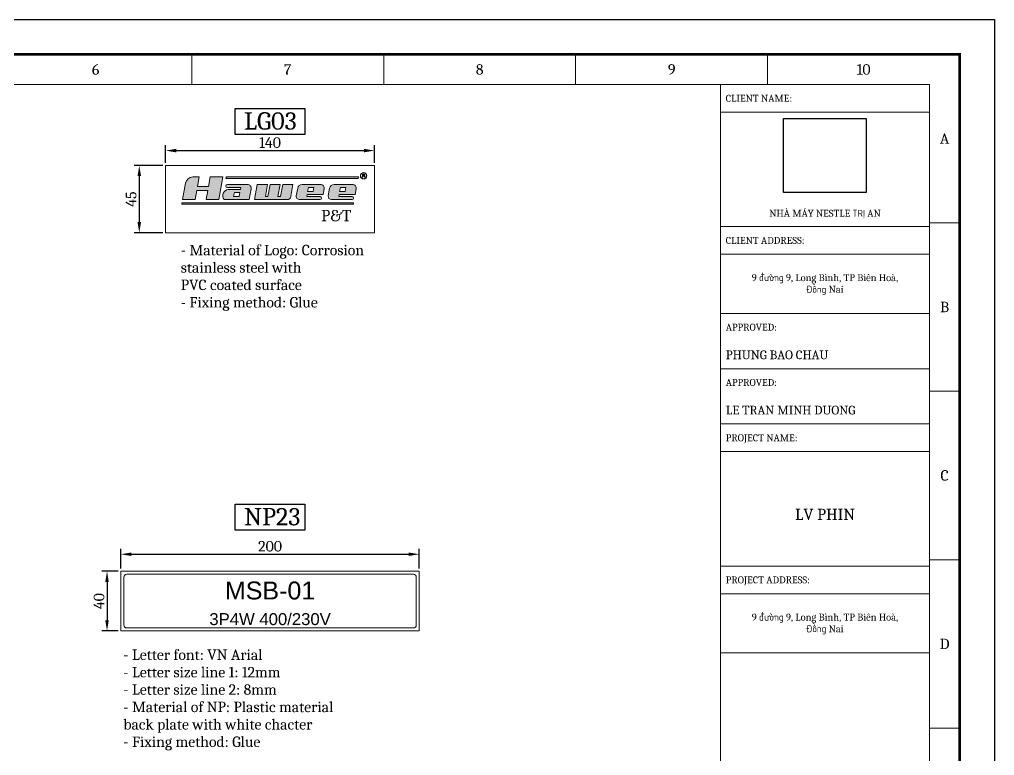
# Model space of a CAD drawing. Header units: millimetres. Extents: x -116965 to 323937, y 291661 to 566926.
# Drawn here: x -62800 to -58880, y 338231 to 341192 of the extents above; entities that cross this region are included whole.
import ezdxf
from ezdxf.enums import TextEntityAlignment as Align

# ---------------------------------------------------------------- set-up
doc = ezdxf.new("R2010")
doc.units = ezdxf.units.MM
doc.header["$PDMODE"] = 35
doc.layers.get('0').update_dxf_attribs({"lineweight": 18})
doc.styles.add('hwBorder', font='Cambria.ttf')
doc.styles.add('hwTech', font='Cambria.ttf')
doc.styles.add('style4', font='', dxfattribs={"height": 12})
doc.styles.add('style5', font='', dxfattribs={"height": 8})
doc.styles.get('style4').set_extended_font_data('VnArial')
doc.styles.get('style5').set_extended_font_data('VnArial')
doc.dimstyles.new('hwTech-1.4', dxfattribs={"dimscale": 17, "dimtxt": 2.5, "dimasz": 2.5, "dimexe": 1.25, "dimexo": 0.625, "dimtad": 1, "dimtxsty": 'hwTech', "dimcen": 2.5, "dimclrd": 3, "dimclre": 3, "dimclrt": 3, "dimadec": 0, "dimazin": 0, "dimtfac": 1, "dimtmove": 0, "dimatfit": 3, "dimfxl": 1, "dimarcsym": 0})
picture_1 = doc.add_image_def('image1.png', size_in_pixel=(430, 385))

# ---------------------------------------------------------------- blocks, each defined once
blk = doc.blocks.new('*U1980')
at = {"color": 5}
for p, q in [((175.41, 198.62), (175.41, 194.28)), ((202.98, 198.62), (202.98, 194.28)), ((230.54, 198.62), (230.54, 194.28)), ((258.11, 198.62), (258.11, 194.28)), ((285.68, 174.42), (281.34, 174.42)), ((285.68, 150.22), (281.34, 150.22)), ((285.68, 126.01), (281.34, 126.01)), ((285.68, 101.81), (281.34, 101.81))]:
    blk.add_line(p, q, dxfattribs=at)
at = {"color": 5, "const_width": 0.35}
blk.add_lwpolyline([(10, 198.62), (285.68, 198.62), (285.68, 5), (10, 5)], close=True, dxfattribs=at)
at = {"color": 5}
for points in [[(14.34, 194.28), (281.34, 194.28), (281.34, 9.34), (14.34, 9.34)], [(251.34, 194.28), (281.34, 194.28), (281.34, 190.31), (251.34, 190.31)], [(251.34, 190.31), (281.34, 190.31), (281.34, 173.87), (251.34, 173.87)], [(251.34, 173.87), (281.34, 173.87), (281.34, 169.9), (251.34, 169.9)], [(251.34, 173.87), (281.34, 173.87), (281.34, 169.9), (251.34, 169.9)], [(251.34, 169.9), (281.34, 169.9), (281.34, 153.45), (251.34, 153.45)], [(251.34, 169.9), (281.34, 169.9), (281.34, 161.4), (251.34, 161.4)], [(251.34, 161.4), (281.34, 161.4), (281.34, 153.45), (251.34, 153.45)], [(251.34, 153.45), (281.34, 153.45), (281.34, 145.51), (251.34, 145.51)], [(251.34, 145.51), (281.34, 145.51), (281.34, 141.54), (251.34, 141.54)], [(251.34, 141.54), (281.34, 141.54), (281.34, 125.1), (251.34, 125.1)], [(251.34, 125.1), (281.34, 125.1), (281.34, 121.12), (251.34, 121.12)], [(251.34, 121.12), (281.34, 121.12), (281.34, 112.63), (251.34, 112.63)], [(251.34, 92.76), (281.34, 92.76), (281.34, 112.63), (251.34, 112.63)]]:
    blk.add_lwpolyline(points, close=True, dxfattribs=at)
at = {"layer": 'Defpoints', "color": 4}
blk.add_lwpolyline([(0, 203.62), (290.68, 203.62), (290.68, 0), (0, 0)], close=True, dxfattribs=at)
at = {"color": 253, "style": 'hwBorder'}
for s, p in [('6', (161.62, 196.45)), ('7', (189.19, 196.45)), ('8', (216.76, 196.45)), ('9', (244.33, 196.45)), ('10', (271.89, 196.45)), ('A', (283.51, 186.52)), ('B', (283.51, 162.32)), ('C', (283.51, 138.11)), ('D', (283.51, 113.91))]:
    blk.add_text(s, height=1.5, dxfattribs=at).set_placement(p, align=Align.MIDDLE_CENTER)
for s, height, p in [('CLIENT NAME:', 1, (252.09, 192.3)), ('CLIENT ADDRESS:', 1, (252.09, 171.88)), ('APPROVED:', 1, (252.09, 159.41)), ('PHUNG BAO CHAU', 1.25, (252.09, 155.44)), ('APPROVED:', 1, (252.09, 151.47)), ('LE TRAN MINH DUONG', 1.25, (252.09, 147.5)), ('PROJECT NAME:', 1, (252.09, 143.52)), ('PROJECT ADDRESS:', 1, (252.09, 123.11))]:
    blk.add_text(s, height=height, dxfattribs=at).set_placement(p, align=Align.MIDDLE_LEFT)
at = {"color": 253, "insert": (266.34, 175.67), "char_height": 1, "attachment_point": 5, "style": 'hwBorder'}
blk.add_mtext_dynamic_manual_height_columns('NHÀ MÁY NESTLE TRỊ AN', width=20.9263, gutter_width=12.5, heights=[0], dxfattribs=at)
at = {"color": 253, "char_height": 1, "width": 30, "attachment_point": 5, "style": 'hwBorder'}
for insert in [(266.34, 165.54), (266.34, 116.77)]:
    blk.add_mtext('9 đường 9, Long Bình, TP Biên Hoà,\\PĐồng Nai', dxfattribs=dict(at, insert=insert))
at = {"color": 253, "insert": (266.34, 132.52), "char_height": 1.6, "width": 30, "attachment_point": 5, "line_spacing_factor": 0.75, "style": 'hwBorder'}
blk.add_mtext('LV PHIN', dxfattribs=at)
at = {"color": 6, "style": 'hwBorder', "flags": 8}
for tag, p in [("DWG'SNAME", (266.34, 59)), ("DWG'SCODE2", (266.34, 51.05))]:
    blk.add_attdef(tag, text='', height=1.5, dxfattribs=at).set_placement(p, align=Align.MIDDLE_CENTER)
at = {"color": 253, "style": 'hwBorder', "flags": 8}
for tag, p in [('REV_0', (253.34, 43.79)), ('REV_MODIFY0', (264.34, 44.1)), ('REV_DATE0', (277.34, 44.1)), ('REV_1', (253.34, 40.48)), ('REV_MODIFY1', (264.34, 40.79)), ('REV_DATE1', (277.34, 40.79)), ('REV_MODIFY2', (264.34, 37.48)), ('REV_DATE2', (277.34, 37.48)), ('REV_2', (253.34, 37.17)), ('REV_3', (253.34, 33.86)), ('REV_MODIFY3', (264.34, 34.17)), ('REV_DATE3', (277.34, 34.17)), ('REV_4', (253.34, 30.55)), ('REV_MODIFY4', (264.34, 30.86)), ('REV_DATE4', (277.34, 30.86))]:
    blk.add_attdef(tag, text='', height=1, dxfattribs=at).set_placement(p, align=Align.MIDDLE_CENTER)
at = {"color": 6, "style": 'hwBorder', "flags": 8}
for tag, p in [('TOLERANCE', (261.54, 27.22)), ('PAGE', (259.34, 15.3))]:
    blk.add_attdef(tag, text='', height=1.5, dxfattribs=at).set_placement(p, align=Align.MIDDLE_LEFT)
at = {"lineweight": -3, "ltscale": 5}
image = blk.add_image(picture_1, insert=(260.4, 178.75), size_in_units=(11.87, 10.63), dxfattribs=at)
image.dxf.flags = 7
blk = doc.blocks.new('*D496')
at = {"color": 3, "lineweight": -2, "transparency": 16777216}
for p, q in [((-62403, 338972.5), (-62469.1, 338972.5)), ((-62447.8, 338930), (-62447.8, 338775)), ((-62403, 338732.5), (-62469.1, 338732.5))]:
    blk.add_line(p, q, dxfattribs=at)
at = {"color": 3, "lineweight": -3, "transparency": 16777216}
for points in [[(-62454.9, 338930), (-62440.8, 338930), (-62447.8, 338972.5)], [(-62454.9, 338775), (-62440.8, 338775), (-62447.8, 338732.5)]]:
    blk.add_solid(points, dxfattribs=at)
at = {"layer": 'Defpoints', "color": 0, "lineweight": -3, "transparency": 16777216}
for p in [(-62392.3, 338972.5), (-62447.8, 338732.5), (-62392.3, 338732.5)]:
    blk.add_point(p, dxfattribs=at)
at = {"color": 3, "transparency": 16777216, "insert": (-62480, 338852.5), "char_height": 42.5, "attachment_point": 5, "rotation": 90, "style": 'hwTech'}
blk.add_mtext('40', dxfattribs=at)
blk = doc.blocks.new('*D497')
at = {"color": 3, "lineweight": -2, "transparency": 16777216}
for p, q in [((-62392.3, 338983.2), (-62392.3, 339062.3)), ((-61192.3, 338983.2), (-61192.3, 339062.3)), ((-62349.8, 339041), (-61234.8, 339041))]:
    blk.add_line(p, q, dxfattribs=at)
at = {"color": 3, "lineweight": -3, "transparency": 16777216}
for points in [[(-62349.8, 339048.1), (-62349.8, 339034), (-62392.3, 339041)], [(-61234.8, 339048.1), (-61234.8, 339034), (-61192.3, 339041)]]:
    blk.add_solid(points, dxfattribs=at)
at = {"layer": 'Defpoints', "color": 0, "lineweight": -3, "transparency": 16777216}
for p in [(-61192.3, 339041), (-62392.3, 338972.5), (-61192.3, 338972.5)]:
    blk.add_point(p, dxfattribs=at)
at = {"color": 3, "transparency": 16777216, "insert": (-61792.3, 339073.2), "char_height": 42.5, "attachment_point": 5, "style": 'hwTech'}
blk.add_mtext('200', dxfattribs=at)
blk = doc.blocks.new('TÊN TỦ SIZE 03')
for p, q in [((2, 36), (2, 4)), ((196, 38), (4, 38)), ((198, 4), (198, 36)), ((4, 2), (196, 2))]:
    blk.add_line(p, q)
blk.add_lwpolyline([(200, 0), (200, 40), (0, 40), (0, 0)], close=True)
for centre, start, end in [((4, 36), 90, 180), ((196, 36), 0, 90), ((4, 4), 180, 270), ((196, 4), 270, 0)]:
    blk.add_arc(centre, 2, start, end)
for tag, height, style, p in [('MSB-01', 12, 'style4', (100, 21.1)), ('3P4W400/230V', 8, 'style5', (100, 3.92))]:
    blk.add_attdef(tag, text='', height=height, dxfattribs=dict(style=style)).set_placement(p, align=Align.CENTER)
blk = doc.blocks.new('*U415')
h = blk.add_hatch(color=5)
h.paths.add_polyline_path([(-29.42, 2.98), (-31.09, 2.98), (-31.32, 1.71), (-32.78, 1.71), (-32.55, 2.98), (-33.39, 2.98, 0.362465), (-34.37, 2.16), (-34.77, -0.02), (-33.1, -0.02), (-32.88, 1.18), (-31.41, 1.18), (-31.63, -0.02), (-29.97, -0.02)])
h.paths.add_polyline_path([(-28.7, 1.31, 0.600072), (-29.26, -0.02), (-25.92, -0.02), (-25.67, 1.39, 0.467928), (-26.16, 1.98), (-28.82, 1.98, 1), (-28.82, 1.58), (-27.03, 1.58), (-27.08, 1.31)])
h.paths.add_polyline_path([(-27.89, 0.91), (-27.16, 0.91), (-27.25, 0.38), (-27.99, 0.38)], flags=16)
h.paths.add_polyline_path([(-12.11, -0.64), (-12.08, -0.44), (-34.84, -0.44), (-34.88, -0.64)])
h = blk.add_hatch(color=1)
h.paths.add_polyline_path([(-11.49, 2.78), (-11.45, 2.98), (-29, 2.98), (-29.04, 2.78)])
h.paths.add_polyline_path([(-20.12, 1.98), (-21.48, 1.98), (-21.77, 0.38), (-22.11, 0.38), (-21.82, 1.98), (-23.15, 1.98), (-23.44, 0.38), (-23.78, 0.38), (-23.49, 1.98), (-24.85, 1.98), (-25.22, -0.02), (-20.9, -0.02, 0.362465), (-20.41, 0.39)])
h.paths.add_polyline_path([(-19.69, 0.47, 0.467928), (-19.28, -0.02), (-16.53, -0.02, 0.362465), (-16.33, 0.14, 0.467928), (-16.53, 0.38), (-18.3, 0.38), (-18.25, 0.65), (-16.12, 0.65), (-15.99, 1.39, 0.467928), (-16.48, 1.98), (-18.92, 1.98, 0.362465), (-19.5, 1.5)])
h.paths.add_polyline_path([(-18.18, 1.05), (-18.08, 1.58), (-17.35, 1.58), (-17.45, 1.05)], flags=16)
h.paths.add_polyline_path([(-14.01, 0.65), (-11.88, 0.65), (-11.74, 1.39, 0.467928), (-12.24, 1.98), (-14.68, 1.98, 0.362465), (-15.26, 1.5), (-15.44, 0.47, 0.467928), (-15.03, -0.02), (-12.28, -0.02, 0.362465), (-12.09, 0.14, 0.467928), (-12.28, 0.38), (-14.06, 0.38)])
h.paths.add_polyline_path([(-13.94, 1.05), (-13.84, 1.58), (-13.11, 1.58), (-13.21, 1.05)], flags=16)
at = {"ltscale": 5}
h = blk.add_hatch(dxfattribs=at)
h.set_pattern_fill('ANGLE', color=256)
h.set_pattern_definition([(0, (0, 0.104), (0, 6.985), [5.08, -1.905]), (90, (0, 0.104), (-6.985, 4e-16), [5.08, -1.905])])
h.paths.add_polyline_path([(-11.18, 3.14, 1), (-10.34, 3.14, 1)])
h.paths.add_polyline_path([(-10.36, 3.14, -1), (-11.16, 3.14, -1)], flags=16)
h.paths.add_polyline_path([(-10.59, 3.31), (-10.58, 3.3), (-10.58, 3.28), (-10.58, 3.27), (-10.58, 3.26), (-10.58, 3.24), (-10.58, 3.23), (-10.58, 3.22), (-10.59, 3.2), (-10.6, 3.19), (-10.61, 3.18), (-10.61, 3.17), (-10.62, 3.17), (-10.64, 3.16), (-10.65, 3.16), (-10.66, 3.15), (-10.68, 3.15), (-10.69, 3.14), (-10.68, 3.14), (-10.67, 3.13), (-10.66, 3.12), (-10.65, 3.11), (-10.64, 3.1), (-10.63, 3.09), (-10.62, 3.08), (-10.62, 3.07), (-10.62, 3.07), (-10.54, 2.95), (-10.61, 2.95), (-10.67, 3.04), (-10.68, 3.06), (-10.69, 3.07), (-10.69, 3.08), (-10.7, 3.09), (-10.71, 3.1), (-10.72, 3.11), (-10.73, 3.12), (-10.73, 3.13), (-10.75, 3.13), (-10.76, 3.14), (-10.77, 3.14), (-10.79, 3.14), (-10.85, 3.14), (-10.85, 2.95), (-10.91, 2.95), (-10.91, 3.37), (-10.73, 3.37), (-10.71, 3.37), (-10.69, 3.37), (-10.68, 3.37), (-10.66, 3.37), (-10.64, 3.36), (-10.63, 3.35), (-10.62, 3.35), (-10.61, 3.34), (-10.6, 3.32)], flags=0)
h.paths.add_polyline_path([(-10.64, 3.28), (-10.64, 3.27), (-10.63, 3.26), (-10.63, 3.25), (-10.64, 3.23), (-10.64, 3.22), (-10.65, 3.21), (-10.66, 3.2), (-10.68, 3.19), (-10.69, 3.19), (-10.7, 3.19), (-10.72, 3.19), (-10.74, 3.19), (-10.85, 3.19), (-10.85, 3.33), (-10.72, 3.33), (-10.7, 3.32), (-10.69, 3.32), (-10.68, 3.32), (-10.66, 3.31), (-10.66, 3.31), (-10.65, 3.3)], flags=0)
h = blk.add_hatch(color=0)
h.paths.add_polyline_path([(-10.66, 3.37), (-10.68, 3.37), (-10.69, 3.37), (-10.71, 3.37), (-10.73, 3.37), (-10.91, 3.37), (-10.91, 2.95), (-10.85, 2.95), (-10.85, 3.14), (-10.79, 3.14), (-10.76, 3.14), (-10.74, 3.13), (-10.72, 3.12), (-10.71, 3.1), (-10.69, 3.08), (-10.68, 3.06), (-10.67, 3.04), (-10.61, 2.95), (-10.54, 2.95), (-10.62, 3.07), (-10.62, 3.08), (-10.63, 3.09), (-10.64, 3.1), (-10.65, 3.11), (-10.66, 3.12), (-10.67, 3.13), (-10.68, 3.14), (-10.69, 3.14), (-10.69, 3.14), (-10.68, 3.15), (-10.66, 3.15), (-10.65, 3.16), (-10.64, 3.16), (-10.62, 3.17), (-10.61, 3.17), (-10.61, 3.18), (-10.6, 3.19), (-10.59, 3.2), (-10.58, 3.22), (-10.58, 3.23), (-10.58, 3.24), (-10.58, 3.26), (-10.58, 3.27), (-10.58, 3.28), (-10.58, 3.3), (-10.59, 3.31), (-10.59, 3.32), (-10.6, 3.33), (-10.61, 3.34), (-10.62, 3.35), (-10.63, 3.35), (-10.64, 3.36), (-10.65, 3.36)])
h.paths.add_polyline_path([(-10.74, 3.19), (-10.85, 3.19), (-10.85, 3.33), (-10.72, 3.33), (-10.69, 3.32), (-10.67, 3.32), (-10.65, 3.3), (-10.64, 3.28), (-10.63, 3.25), (-10.64, 3.23), (-10.66, 3.2), (-10.68, 3.19), (-10.71, 3.19)], flags=16)
at = {"color": 5}
for points in [[(-29.42, 2.98), (-31.09, 2.98), (-31.32, 1.71), (-32.78, 1.71), (-32.55, 2.98), (-33.39, 2.98, 0.362465), (-34.37, 2.16), (-34.77, -0.02), (-33.1, -0.02), (-32.88, 1.18), (-31.41, 1.18), (-31.63, -0.02), (-29.97, -0.02), (-29.42, 2.98)], [(-25.67, 1.39, 0.467928), (-26.16, 1.98), (-28.82, 1.98, 1), (-28.82, 1.58), (-27.03, 1.58), (-27.08, 1.31), (-28.7, 1.31, 0.600072), (-29.26, -0.02), (-25.92, -0.02), (-25.67, 1.39, 0.467928)]]:
    blk.add_lwpolyline(points, format="xyb", close=True, dxfattribs=at)
at = {"color": 1}
for points in [[(-11.45, 2.98), (-29, 2.98), (-29.04, 2.78), (-11.49, 2.78), (-11.45, 2.98)], [(-18.18, 1.05), (-18.08, 1.58), (-17.35, 1.58), (-17.45, 1.05), (-18.18, 1.05)], [(-13.94, 1.05), (-13.84, 1.58), (-13.11, 1.58), (-13.21, 1.05), (-13.94, 1.05)]]:
    blk.add_lwpolyline(points, close=True, dxfattribs=at)
at = {"color": 0}
for points in [[(-10.63, 3.35), (-10.64, 3.36), (-10.65, 3.36), (-10.66, 3.37), (-10.68, 3.37), (-10.69, 3.37), (-10.71, 3.37), (-10.73, 3.37), (-10.91, 3.37), (-10.91, 2.95), (-10.85, 2.95), (-10.85, 3.14), (-10.79, 3.14), (-10.77, 3.14), (-10.76, 3.14), (-10.75, 3.13), (-10.73, 3.13), (-10.73, 3.12), (-10.72, 3.11), (-10.71, 3.1), (-10.7, 3.09), (-10.69, 3.08), (-10.69, 3.07), (-10.68, 3.06), (-10.67, 3.04), (-10.61, 2.95), (-10.54, 2.95), (-10.62, 3.07), (-10.62, 3.07), (-10.62, 3.08), (-10.63, 3.09), (-10.64, 3.1), (-10.65, 3.11), (-10.66, 3.12), (-10.67, 3.13), (-10.68, 3.14), (-10.69, 3.14), (-10.69, 3.14), (-10.68, 3.15), (-10.66, 3.15), (-10.65, 3.16), (-10.64, 3.16), (-10.62, 3.17), (-10.61, 3.17), (-10.61, 3.18), (-10.6, 3.19), (-10.59, 3.2), (-10.58, 3.22), (-10.58, 3.23), (-10.58, 3.24), (-10.58, 3.26), (-10.58, 3.27), (-10.58, 3.28), (-10.58, 3.3), (-10.59, 3.31), (-10.59, 3.32), (-10.6, 3.33), (-10.61, 3.34), (-10.62, 3.35), (-10.63, 3.35)], [(-10.68, 3.37), (-10.66, 3.37), (-10.65, 3.36), (-10.64, 3.36), (-10.64, 3.36), (-10.63, 3.35), (-10.62, 3.35), (-10.61, 3.34), (-10.6, 3.33), (-10.59, 3.32), (-10.59, 3.31), (-10.58, 3.3), (-10.58, 3.28), (-10.58, 3.27), (-10.58, 3.26), (-10.58, 3.24), (-10.58, 3.23), (-10.58, 3.22), (-10.59, 3.2), (-10.6, 3.19), (-10.61, 3.18), (-10.61, 3.17), (-10.62, 3.17), (-10.64, 3.16), (-10.65, 3.16), (-10.66, 3.15), (-10.68, 3.15), (-10.69, 3.14), (-10.68, 3.14), (-10.67, 3.13), (-10.66, 3.12), (-10.65, 3.11), (-10.64, 3.1), (-10.63, 3.09), (-10.62, 3.08), (-10.62, 3.07), (-10.62, 3.07), (-10.54, 2.95), (-10.61, 2.95), (-10.67, 3.04), (-10.68, 3.06), (-10.69, 3.07), (-10.69, 3.08), (-10.7, 3.09), (-10.71, 3.1), (-10.72, 3.11), (-10.73, 3.12), (-10.73, 3.13), (-10.75, 3.13), (-10.76, 3.14), (-10.77, 3.14), (-10.79, 3.14), (-10.85, 3.14), (-10.85, 2.95), (-10.91, 2.95), (-10.91, 3.37), (-10.73, 3.37), (-10.71, 3.37), (-10.69, 3.37), (-10.68, 3.37)], [(-10.68, 3.32), (-10.66, 3.31), (-10.66, 3.31), (-10.65, 3.3), (-10.64, 3.28), (-10.64, 3.27), (-10.63, 3.26), (-10.63, 3.25), (-10.64, 3.23), (-10.64, 3.22), (-10.65, 3.21), (-10.66, 3.2), (-10.68, 3.19), (-10.69, 3.19), (-10.7, 3.19), (-10.72, 3.19), (-10.74, 3.19), (-10.85, 3.19), (-10.85, 3.33), (-10.72, 3.33), (-10.7, 3.32), (-10.69, 3.32), (-10.68, 3.32)], [(-10.69, 3.32), (-10.68, 3.32), (-10.66, 3.31), (-10.66, 3.31), (-10.65, 3.3), (-10.64, 3.28), (-10.64, 3.27), (-10.63, 3.26), (-10.63, 3.25), (-10.64, 3.23), (-10.64, 3.22), (-10.65, 3.21), (-10.66, 3.2), (-10.68, 3.19), (-10.69, 3.19), (-10.7, 3.19), (-10.72, 3.19), (-10.74, 3.19), (-10.85, 3.19), (-10.85, 3.33), (-10.72, 3.33), (-10.7, 3.32), (-10.69, 3.32)]]:
    blk.add_lwpolyline(points, close=True, dxfattribs=at)
at = {"color": 1}
for points in [[(-20.12, 1.98), (-21.48, 1.98), (-21.77, 0.38), (-22.11, 0.38), (-21.82, 1.98), (-23.15, 1.98), (-23.44, 0.38), (-23.78, 0.38), (-23.49, 1.98), (-24.85, 1.98), (-25.22, -0.02), (-20.9, -0.02, 0.362465), (-20.41, 0.39), (-20.12, 1.98)], [(-15.99, 1.39, 0.467928), (-16.48, 1.98), (-18.92, 1.98, 0.362465), (-19.5, 1.5), (-19.69, 0.47, 0.467928), (-19.28, -0.02), (-16.53, -0.02, 0.362465), (-16.33, 0.14, 0.467928), (-16.53, 0.38), (-18.3, 0.38), (-18.25, 0.65), (-16.12, 0.65), (-15.99, 1.39, 0.467928)], [(-11.74, 1.39, 0.467928), (-12.24, 1.98), (-14.68, 1.98, 0.362465), (-15.26, 1.5), (-15.44, 0.47, 0.467928), (-15.03, -0.02), (-12.28, -0.02, 0.362465), (-12.09, 0.14, 0.467928), (-12.28, 0.38), (-14.06, 0.38), (-14.01, 0.65), (-11.88, 0.65), (-11.74, 1.39, 0.467928)]]:
    blk.add_lwpolyline(points, format="xyb", close=True, dxfattribs=at)
at = {"color": 5}
for points in [[(-27.89, 0.91), (-27.16, 0.91), (-27.25, 0.38), (-27.99, 0.38), (-27.89, 0.91)], [(-12.08, -0.44), (-34.84, -0.44), (-34.88, -0.64), (-12.11, -0.64), (-12.08, -0.44)]]:
    blk.add_lwpolyline(points, close=True, dxfattribs=at)
at = {"ltscale": 5}
for radius in [0.421, 0.401]:
    blk.add_circle((-10.76, 3.14), radius, dxfattribs=at)
at = {"color": 251, "style": 'hwBorder'}
blk.add_text('P&T', height=1.5, dxfattribs=at).set_placement((-14.39, -2.14), align=Align.MIDDLE_CENTER)
blk = doc.blocks.new('logo size 45x140')
at = {"ltscale": 5}
blk.add_lwpolyline([(0, 0), (140, 0), (140, 45), (0, 45)], close=True, dxfattribs=at)
at = {"xscale": 5.053682158774307, "yscale": 5.053682158774307, "zscale": 5.053682158774307}
blk.add_blockref('*U415', (187.04, 22.31), dxfattribs=at)
blk = doc.blocks.new('*D501')
at = {"color": 3, "lineweight": -2, "transparency": 16777216}
for p, q in [((-62212.3, 340615.2), (-62212.3, 340686.2)), ((-62169.8, 340664.9), (-61414.8, 340664.9)), ((-61372.3, 340615.2), (-61372.3, 340686.2))]:
    blk.add_line(p, q, dxfattribs=at)
at = {"color": 3, "lineweight": -3, "transparency": 16777216}
for points in [[(-62169.8, 340672), (-62169.8, 340657.8), (-62212.3, 340664.9)], [(-61414.8, 340672), (-61414.8, 340657.8), (-61372.3, 340664.9)]]:
    blk.add_solid(points, dxfattribs=at)
at = {"layer": 'Defpoints', "color": 0, "lineweight": -3, "transparency": 16777216}
for p in [(-61372.3, 340664.9), (-62212.3, 340604.6), (-61372.3, 340604.6)]:
    blk.add_point(p, dxfattribs=at)
at = {"color": 3, "transparency": 16777216, "insert": (-61792.3, 340697), "char_height": 42.5, "attachment_point": 5, "style": 'hwTech'}
blk.add_mtext('140', dxfattribs=at)
blk = doc.blocks.new('*D510')
at = {"color": 3, "lineweight": -2, "transparency": 16777216}
for p, q in [((-62223, 340604.6), (-62339.3, 340604.6)), ((-62318.1, 340562.1), (-62318.1, 340377.1)), ((-62223, 340334.6), (-62339.3, 340334.6))]:
    blk.add_line(p, q, dxfattribs=at)
at = {"color": 3, "lineweight": -3, "transparency": 16777216}
for points in [[(-62325.1, 340562.1), (-62311, 340562.1), (-62318.1, 340604.6)], [(-62325.1, 340377.1), (-62311, 340377.1), (-62318.1, 340334.6)]]:
    blk.add_solid(points, dxfattribs=at)
at = {"layer": 'Defpoints', "color": 0, "lineweight": -3, "transparency": 16777216}
for p in [(-62212.3, 340604.6), (-62318.1, 340334.6), (-62212.3, 340334.6)]:
    blk.add_point(p, dxfattribs=at)
at = {"color": 3, "transparency": 16777216, "insert": (-62350.9, 340469.6), "char_height": 42.5, "attachment_point": 5, "rotation": 90, "style": 'hwTech'}
blk.add_mtext('45', dxfattribs=at)

msp = doc.modelspace()

# ---------------------------------------------------------------- linework, layer by layer
at = {"lineweight": -3, "ltscale": 5}
for p, q in [((-61932.32906, 340729.556871), (-61932.32906, 340834.556871)), ((-61932.32906, 340834.556871), (-61652.32906, 340834.556871)), ((-61652.32906, 340834.556871), (-61652.32906, 340729.556871)), ((-61652.32906, 340729.556871), (-61932.32906, 340729.556871)), ((-61932.32906, 339137.583725), (-61932.32906, 339242.583725)), ((-61932.32906, 339242.583725), (-61652.32906, 339242.583725)), ((-61652.32906, 339242.583725), (-61652.32906, 339137.583725)), ((-61652.32906, 339137.583725), (-61932.32906, 339137.583725))]:
    msp.add_line(p, q, dxfattribs=at)

# ---------------------------------------------------------------- block references
at = {"ltscale": 5, "xscale": 28, "yscale": 28, "zscale": 28}
msp.add_blockref('*U1980', (-67018.972165, 335490.946197), dxfattribs=at)
at = {"xscale": 6, "yscale": 6, "zscale": 6}
msp.add_blockref('logo size 45x140', (-62212.32906, 340334.556871), dxfattribs=at)
msp.add_blockref('TÊN TỦ SIZE 03', (-62392.32906, 338732.546903), dxfattribs=at).add_auto_attribs({'MSB-01': 'MSB-01', '3P4W400/230V': '3P4W 400/230V'})

# ---------------------------------------------------------------- texts
at = {"ltscale": 5, "char_height": 70, "attachment_point": 1, "style": 'hwTech'}
for s, insert in [('LG03', (-61897.352084, 340819.148414)), ('NP23', (-61897.352084, 339227.175268))]:
    msp.add_mtext(s, dxfattribs=dict(at, insert=insert))
at = {"ltscale": 5, "char_height": 42, "attachment_point": 1, "style": 'hwTech'}
for s, insert, width in [('- Material of Logo: Corrosion \\Pstainless steel with \\PPVC coated surface\\P- Fixing method: Glue ', (-62151.406352, 340285.78811), 790.9803864), ('- Letter font: VN Arial\\P- Letter size line 1: 12mm\\P- Letter size line 2: 8mm\\P- Material of NP: Plastic material \\Pback plate with white chacter\\P- Fixing method: Glue  ', (-62382.097313, 338657.893852), 1541.01031084)]:
    msp.add_mtext(s, dxfattribs=dict(at, insert=insert, width=width))

# ---------------------------------------------------------------- dimensions: what is measured, and where the dimension line sits
for base, p1, p2, text, picture, middle in [((-61372.32906, 340664.925516), (-62212.32906, 340604.556871), (-61372.32906, 340604.556871), '140', '*D501', (-61792.32906, 340664.925516)), ((-61192.32906, 339041.037951), (-62392.32906, 338972.546903), (-61192.32906, 338972.546903), '200', '*D497', (-61792.32906, 339041.037951))]:
    dim = msp.add_linear_dim(base=base, p1=p1, p2=p2, text=text, dimstyle='hwTech-1.4')
    dim.commit()
    dim.dimension.update_dxf_attribs({"geometry": picture, "text_midpoint": middle, "dimtype": 160})
for base, p1, p2, text, picture, middle in [((-62318.05063, 340334.556871), (-62212.32906, 340604.556871), (-62212.32906, 340334.556871), '45', '*D510', (-62318.05063, 340469.556871)), ((-62447.833558, 338732.546903), (-62392.32906, 338972.546903), (-62392.32906, 338732.546903), '40', '*D496', (-62447.833558, 338852.546903))]:
    dim = msp.add_linear_dim(base=base, p1=p1, p2=p2, angle=90, text=text, dimstyle='hwTech-1.4')
    dim.commit()
    dim.dimension.update_dxf_attribs({"geometry": picture, "text_midpoint": middle, "dimtype": 160})

doc.saveas('drawing.dxf')
